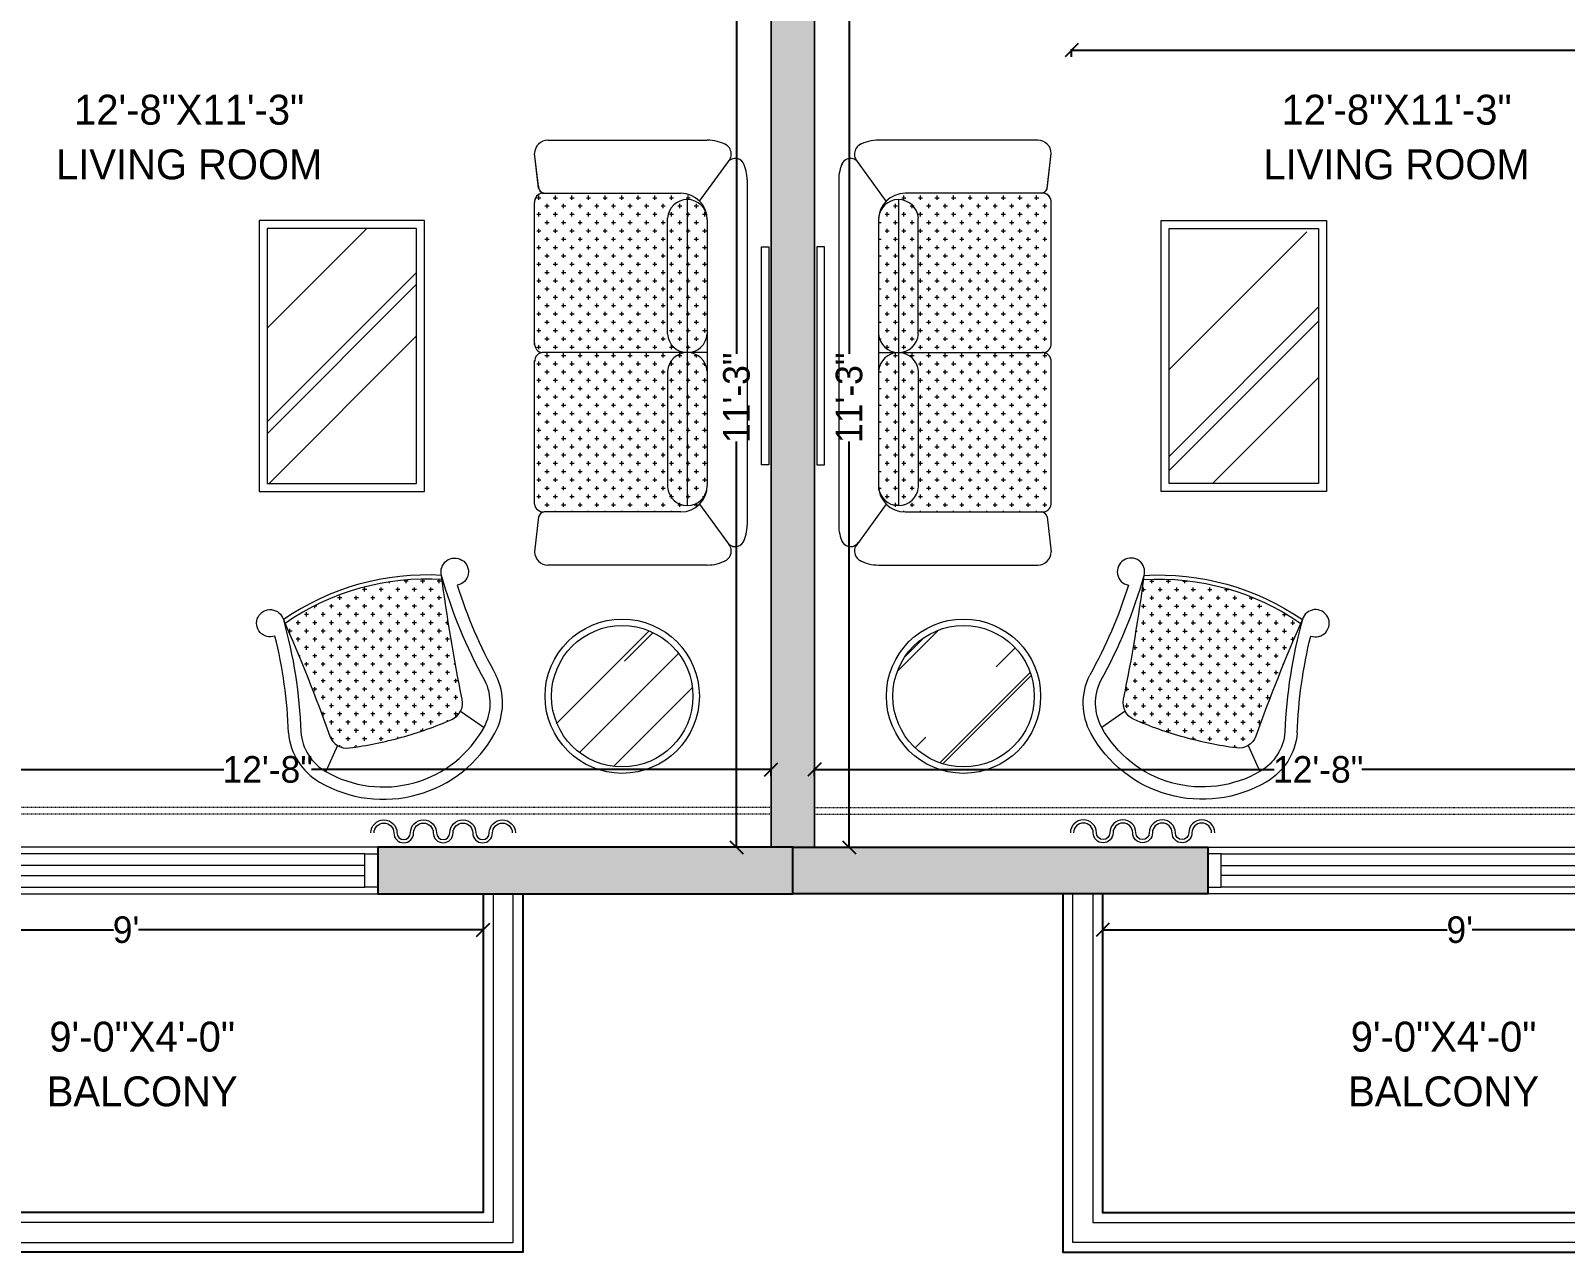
# Model space of a CAD drawing. Header units: inches. Extents: x 18646 to 39869, y 2287 to 7833.
# Drawn here: x 20716 to 20947.2, y 3786.6 to 3970.6 of the extents above; entities that cross this region are included whole.
import ezdxf

# ---------------------------------------------------------------- set-up
doc = ezdxf.new("R2010")
doc.units = ezdxf.units.IN
doc.header["$LTSCALE"] = 1.5
doc.header["$MEASUREMENT"] = 0
doc.header["$PDMODE"] = 3
doc.header["$PDSIZE"] = 4
doc.linetypes.add('HIDDEN', pattern=[0.375, 0.25, -0.125])
for name, color, linetype in [('A-WALL', 4, 'Continuous'), ('A-WALL-EXTR', 2, 'Continuous'), ('I-FNSH-DIMS', 7, 'Continuous'), ('I-FURN', 7, 'Continuous'), ('I-Furn Text', 7, 'Continuous'), ('I-GLAZ', 6, 'Continuous'), ('WALL', 4, 'Continuous')]:
    doc.layers.add(name, color=color, linetype=linetype)
doc.layers.add('I-DOOR', color=6, linetype='Continuous', lineweight=20)
doc.styles.add('1 by 8 new', font='GOTHIC.TTF', dxfattribs={"height": 4.5})
doc.styles.add('3 by 16', font='GOTHIC.TTF', dxfattribs={"height": 4})
doc.dimstyles.new('3 by 16', dxfattribs={"dimtxt": 4, "dimasz": 2, "dimexe": 0.18, "dimexo": 0.0625, "dimgap": 0.09, "dimtad": 0, "dimtoh": 1, "dimdec": 0, "dimzin": 0, "dimdsep": 46, "dimlunit": 4, "dimtxsty": '3 by 16', "dimblk": 'OBLIQUE', "dimcen": 0.09, "dimclrd": 256, "dimclrt": 256, "dimadec": 0, "dimazin": 0, "dimtfac": 1, "dimtdec": 0, "dimtofl": 0, "dimtmove": 0, "dimatfit": 3, "dimldrblk": 'OBLIQUE', "dimfxl": 1, "dimfxlon": 1, "dimtolj": 1, "dimtzin": 0, "dimlwd": -1, "dimarcsym": 0})
pattern_1 = [(45, (19789.74, 34202.116), (21.213203, 56.568542), [375, -50, 125, -25]), (45, (19804.412, 34234.467), (-41.18897, 5.83363), [75, -8.25, 150, -18.75]), (45, (19783.553, 34225.981), (80.079843, 103.76792), [200, -35, 100, -25])]
pattern_2 = [(0, (18068.503, 3489.2102), (1.25, 1.25), [0.625, -1.875]), (90, (18068.8155, 3488.8977), (-1.25, 1.25), [0.625, -1.875])]
pattern_3 = [(225, (16128.564, 36980.3), (-12.727922, -33.9411255), [225, -30, 75, -15]), (225, (16119.76, 36960.89), (24.713382, -3.500179), [45, -4.95, 90, -11.25]), (225, (16132.276, 36965.982), (-48.0479058, -62.260752), [120, -21, 60, -15])]

# ---------------------------------------------------------------- blocks, each defined once
blk = doc.blocks.new('_Oblique')
at = {"color": 0, "linetype": 'ByBlock', "lineweight": -2}
blk.add_line((-0.5, -0.5), (0.5, 0.5), dxfattribs=at)
blk = doc.blocks.new('*D47')
at = {"layer": 'Defpoints', "color": 0, "lineweight": 5, "transparency": 16777216}
for p in [(20827.6, 3859.33), (20675.85, 3855.63), (20827.6, 3855.63)]:
    blk.add_point(p, dxfattribs=at)
at = {"layer": 'I-FNSH-DIMS', "color": 0, "lineweight": -2, "transparency": 16777216}
for p, q in [((20675.85, 3858.33), (20675.85, 3859.51)), ((20827.6, 3858.33), (20827.6, 3859.51))]:
    blk.add_line(p, q, dxfattribs=at)
at = {"layer": 'I-FNSH-DIMS', "transparency": 16777216}
for p, q in [((20675.85, 3859.33), (20745.13, 3859.33)), ((20827.6, 3859.33), (20758.32, 3859.33))]:
    blk.add_line(p, q, dxfattribs=at)
at = {"layer": 'I-FNSH-DIMS', "transparency": 16777216, "xscale": 2, "yscale": 2, "zscale": 2, "rotation": 180}
blk.add_blockref('_Oblique', (20675.85, 3859.33), dxfattribs=at)
at = {"layer": 'I-FNSH-DIMS', "transparency": 16777216, "xscale": 2, "yscale": 2, "zscale": 2}
blk.add_blockref('_Oblique', (20827.6, 3859.33), dxfattribs=at)
at = {"layer": 'I-FNSH-DIMS', "lineweight": 5, "transparency": 16777216, "insert": (20751.73, 3859.33), "char_height": 4, "attachment_point": 5, "style": '3 by 16'}
blk.add_mtext('\\A1;12\'-8"', dxfattribs=at)
blk = doc.blocks.new('*D48')
at = {"layer": 'Defpoints', "color": 0, "lineweight": 5, "transparency": 16777216}
for p in [(20822.37, 3983.04), (20827.6, 3983.04), (20827.6, 3847.62)]:
    blk.add_point(p, dxfattribs=at)
at = {"layer": 'I-FNSH-DIMS', "color": 0, "lineweight": -2, "transparency": 16777216}
for p, q in [((20823.37, 3983.04), (20822.19, 3983.04)), ((20823.37, 3847.62), (20822.19, 3847.62))]:
    blk.add_line(p, q, dxfattribs=at)
at = {"layer": 'I-FNSH-DIMS', "transparency": 16777216}
for p, q in [((20822.37, 3983.04), (20822.37, 3921.93)), ((20822.37, 3847.62), (20822.37, 3908.74))]:
    blk.add_line(p, q, dxfattribs=at)
at = {"layer": 'I-FNSH-DIMS', "transparency": 16777216, "xscale": 2, "yscale": 2, "zscale": 2}
for p, rotation in [((20822.37, 3983.04), 90), ((20822.37, 3847.62), 270)]:
    blk.add_blockref('_Oblique', p, dxfattribs=dict(at, rotation=rotation))
at = {"layer": 'I-FNSH-DIMS', "lineweight": 5, "transparency": 16777216, "insert": (20822.37, 3915.33), "char_height": 4, "attachment_point": 5, "rotation": 90, "style": '3 by 16'}
blk.add_mtext('\\A1;11\'-3"', dxfattribs=at)
blk = doc.blocks.new('GDHHHJ')
at = {"layer": 'I-DOOR', "lineweight": 5}
h = blk.add_hatch(dxfattribs=at)
h.set_pattern_fill('CROSS', color=8, scale=5)
h.set_pattern_definition([(0, (-31775.115, -4860.0791), (1.25, 1.25), [0.625, -1.875]), (90, (-31774.8025, -4860.3916), (-1.25, 1.25), [0.625, -1.875])])
h.paths.add_polyline_path([(0.17, 10.79, 0.355559), (-1.61, 7.85, 0.033), (0, 0, 0.03652), (2.7, -7.59, 0.351603), (5.73, -9.14, -0.018537), (23.76, -6.12, 0.16826), (17.16, 17.54, -0.018537)])
at = {"layer": 'I-DOOR', "color": 8, "lineweight": 5}
blk.add_arc((-13.71, -3.82), 37.54, 356.4872, 34.6917, dxfattribs=at)
at = {"layer": 'I-FURN', "lineweight": 5}
for p, q in [((-1.24, 9.64), (-5.15, 11.41)), ((3.93, -8.89), (1.5, -12.43))]:
    blk.add_line(p, q, dxfattribs=at)
for points in [[(0.65, 17.02, 0.052088), (15.25, 19.06, -2.568097), (17.73, 17.8, -0.059207), (0.8, 15.17, 0.24532), (-5.15, 11.41, 0.421605), (1.5, -12.43, 0.24532), (8.54, -12.57, -0.059207), (24.38, -6.04, -2.568097), (22.91, -8.41, 0.052088), (9.37, -14.23)], [(17.73, 17.8, -0.019176), (0.17, 10.79, 0.355559), (-1.61, 7.85, 0.033), (0, 0, 0.036347), (2.68, -7.56, 0.355559), (5.73, -9.14, -0.019176), (24.38, -6.04)]]:
    blk.add_lwpolyline(points, format="xyb", dxfattribs=at)
for centre, radius, start, end in [((1.43, 7.59), 9.46, 94.7341, 149.8684), ((-13.71, -3.82), 38.16, 356.6648, 34.5141), ((9.8, 2.73), 19.14, 149.8684, 241.3105), ((5.15, -5.76), 9.46, 241.3105, 296.4448)]:
    blk.add_arc(centre, radius, start, end, dxfattribs=at)
blk = doc.blocks.new('*D53')
at = {"layer": 'Defpoints', "color": 0, "lineweight": 5, "transparency": 16777216}
for p in [(20834.1, 3859.33), (20834.1, 3855.63), (20985.85, 3855.63)]:
    blk.add_point(p, dxfattribs=at)
at = {"layer": 'I-FNSH-DIMS', "color": 0, "lineweight": -2, "transparency": 16777216}
for p, q in [((20834.1, 3858.33), (20834.1, 3859.51)), ((20985.85, 3858.33), (20985.85, 3859.51))]:
    blk.add_line(p, q, dxfattribs=at)
at = {"layer": 'I-FNSH-DIMS', "transparency": 16777216}
for p, q in [((20834.1, 3859.33), (20903.38, 3859.33)), ((20985.85, 3859.33), (20916.57, 3859.33))]:
    blk.add_line(p, q, dxfattribs=at)
at = {"layer": 'I-FNSH-DIMS', "transparency": 16777216, "xscale": 2, "yscale": 2, "zscale": 2, "rotation": 180}
blk.add_blockref('_Oblique', (20834.1, 3859.33), dxfattribs=at)
at = {"layer": 'I-FNSH-DIMS', "transparency": 16777216, "xscale": 2, "yscale": 2, "zscale": 2}
blk.add_blockref('_Oblique', (20985.85, 3859.33), dxfattribs=at)
at = {"layer": 'I-FNSH-DIMS', "lineweight": 5, "transparency": 16777216, "insert": (20909.98, 3859.33), "char_height": 4, "attachment_point": 5, "style": '3 by 16'}
blk.add_mtext('\\A1;12\'-8"', dxfattribs=at)
blk = doc.blocks.new('*D54')
at = {"layer": 'Defpoints', "color": 0, "lineweight": 5, "transparency": 16777216}
for p in [(20834.1, 3983.04), (20839.33, 3983.04), (20834.1, 3847.62)]:
    blk.add_point(p, dxfattribs=at)
at = {"layer": 'I-FNSH-DIMS', "color": 0, "lineweight": -2, "transparency": 16777216}
for p, q in [((20838.33, 3983.04), (20839.51, 3983.04)), ((20838.33, 3847.62), (20839.51, 3847.62))]:
    blk.add_line(p, q, dxfattribs=at)
at = {"layer": 'I-FNSH-DIMS', "transparency": 16777216}
for p, q in [((20839.33, 3983.04), (20839.33, 3921.93)), ((20839.33, 3847.62), (20839.33, 3908.74))]:
    blk.add_line(p, q, dxfattribs=at)
at = {"layer": 'I-FNSH-DIMS', "transparency": 16777216, "xscale": 2, "yscale": 2, "zscale": 2}
for p, rotation in [((20839.33, 3983.04), 90), ((20839.33, 3847.62), 270)]:
    blk.add_blockref('_Oblique', p, dxfattribs=dict(at, rotation=rotation))
at = {"layer": 'I-FNSH-DIMS', "lineweight": 5, "transparency": 16777216, "insert": (20839.33, 3915.33), "char_height": 4, "attachment_point": 5, "rotation": 90, "style": '3 by 16'}
blk.add_mtext('\\A1;11\'-3"', dxfattribs=at)
blk = doc.blocks.new('*D56')
at = {"layer": 'Defpoints', "color": 0, "lineweight": 5, "transparency": 16777216}
for p in [(20676.6, 3835.85), (20784.19, 3835.85), (20784.19, 3835.19)]:
    blk.add_point(p, dxfattribs=at)
at = {"layer": 'I-FNSH-DIMS', "color": 0, "lineweight": -2, "transparency": 16777216}
for p, q in [((20676.6, 3835.79), (20676.6, 3835.01)), ((20784.19, 3835.79), (20784.19, 3835.01))]:
    blk.add_line(p, q, dxfattribs=at)
at = {"layer": 'I-FNSH-DIMS', "transparency": 16777216}
for p, q in [((20676.6, 3835.19), (20728.52, 3835.19)), ((20784.19, 3835.19), (20732.27, 3835.19))]:
    blk.add_line(p, q, dxfattribs=at)
at = {"layer": 'I-FNSH-DIMS', "transparency": 16777216, "xscale": 2, "yscale": 2, "zscale": 2, "rotation": 180}
blk.add_blockref('_Oblique', (20676.6, 3835.19), dxfattribs=at)
at = {"layer": 'I-FNSH-DIMS', "transparency": 16777216, "xscale": 2, "yscale": 2, "zscale": 2}
blk.add_blockref('_Oblique', (20784.19, 3835.19), dxfattribs=at)
at = {"layer": 'I-FNSH-DIMS', "lineweight": 5, "transparency": 16777216, "insert": (20730.39, 3835.19), "char_height": 4, "attachment_point": 5, "style": '3 by 16'}
blk.add_mtext("\\A1;9'", dxfattribs=at)
blk = doc.blocks.new('*D58')
at = {"layer": 'Defpoints', "color": 0, "lineweight": 5, "transparency": 16777216}
for p in [(20877.52, 3835.85), (20985.1, 3835.85), (20877.52, 3835.19)]:
    blk.add_point(p, dxfattribs=at)
at = {"layer": 'I-FNSH-DIMS', "color": 0, "lineweight": -2, "transparency": 16777216}
for p, q in [((20877.52, 3835.79), (20877.52, 3835.01)), ((20985.1, 3835.79), (20985.1, 3835.01))]:
    blk.add_line(p, q, dxfattribs=at)
at = {"layer": 'I-FNSH-DIMS', "transparency": 16777216}
for p, q in [((20877.52, 3835.19), (20929.43, 3835.19)), ((20985.1, 3835.19), (20933.18, 3835.19))]:
    blk.add_line(p, q, dxfattribs=at)
at = {"layer": 'I-FNSH-DIMS', "transparency": 16777216, "xscale": 2, "yscale": 2, "zscale": 2, "rotation": 180}
blk.add_blockref('_Oblique', (20877.52, 3835.19), dxfattribs=at)
at = {"layer": 'I-FNSH-DIMS', "transparency": 16777216, "xscale": 2, "yscale": 2, "zscale": 2}
blk.add_blockref('_Oblique', (20985.1, 3835.19), dxfattribs=at)
at = {"layer": 'I-FNSH-DIMS', "lineweight": 5, "transparency": 16777216, "insert": (20931.31, 3835.19), "char_height": 4, "attachment_point": 5, "style": '3 by 16'}
blk.add_mtext("\\A1;9'", dxfattribs=at)
blk = doc.blocks.new('*D118')
at = {"layer": 'Defpoints', "color": 0, "lineweight": 5, "transparency": 16777216}
for p in [(21187.35, 3967.66), (20872.85, 3960.58), (21187.35, 3960.58)]:
    blk.add_point(p, dxfattribs=at)
at = {"layer": 'I-FNSH-DIMS', "color": 0, "lineweight": -2, "transparency": 16777216}
for p, q in [((20872.85, 3966.66), (20872.85, 3967.84)), ((21187.35, 3966.66), (21187.35, 3967.84))]:
    blk.add_line(p, q, dxfattribs=at)
at = {"layer": 'I-FNSH-DIMS', "transparency": 16777216}
for p, q in [((20872.85, 3967.66), (21023.19, 3967.66)), ((21187.35, 3967.66), (21037.01, 3967.66))]:
    blk.add_line(p, q, dxfattribs=at)
at = {"layer": 'I-FNSH-DIMS', "transparency": 16777216, "xscale": 2, "yscale": 2, "zscale": 2, "rotation": 180}
blk.add_blockref('_Oblique', (20872.85, 3967.66), dxfattribs=at)
at = {"layer": 'I-FNSH-DIMS', "transparency": 16777216, "xscale": 2, "yscale": 2, "zscale": 2}
blk.add_blockref('_Oblique', (21187.35, 3967.66), dxfattribs=at)
at = {"layer": 'I-FNSH-DIMS', "lineweight": 5, "transparency": 16777216, "insert": (21030.1, 3967.66), "char_height": 4, "attachment_point": 5, "style": '3 by 16'}
blk.add_mtext('\\A1;26\'-3"', dxfattribs=at)

msp = doc.modelspace()

# ---------------------------------------------------------------- hatches: boundary and pattern name
at = {"layer": 'A-WALL', "lineweight": 5, "transparency": 33554636}
h = msp.add_hatch(color=8, dxfattribs=at)
h.dxf.hatch_style = 1
h.paths.add_polyline_path([(20827.6, 3847.62), (20834.1, 3847.62), (20834.1, 4082.04), (20827.6, 4082.04)])
h = msp.add_hatch(color=8, dxfattribs=at)
h.dxf.hatch_style = 1
h.paths.add_polyline_path([(20834.1, 3847.62), (20827.6, 3847.62), (20827.6, 4082.04), (20834.1, 4082.04)])
h = msp.add_hatch(color=8, dxfattribs=at)
h.dxf.hatch_style = 1
h.paths.add_polyline_path([(20830.85, 3840.62), (20830.85, 3847.62), (20768.34, 3847.62), (20768.34, 3840.62)])
h = msp.add_hatch(color=8, dxfattribs=at)
h.dxf.hatch_style = 1
h.paths.add_polyline_path([(20830.85, 3840.62), (20830.85, 3847.62), (20893.36, 3847.62), (20893.36, 3840.62)])
at = {"layer": 'I-DOOR', "lineweight": 5, "transparency": 33554636}
h = msp.add_hatch(dxfattribs=at)
h.set_pattern_fill('CROSS', color=8, scale=5)
h.set_pattern_definition(pattern_2)
h.paths.add_polyline_path([(20811.95, 3901.9, 0.888741), (20817.92, 3901.61, -0.376275), (20813.95, 3898.13), (20793.36, 3898.13, -0.412553), (20791.95, 3899.32), (20791.95, 3920.94, -0.365744), (20793.15, 3922.13), (20814.95, 3922.13, 0.394163), (20811.95, 3919.33)])
h.paths.add_polyline_path([(20814.95, 3899.1, -0.394163), (20811.95, 3901.9), (20811.95, 3919.33, -0.394163), (20814.95, 3922.13)], flags=17)
h.paths.add_polyline_path([(20817.95, 3902.13, -0.032823), (20817.92, 3901.61, -0.36627), (20814.95, 3899.1), (20814.95, 3922.13, -0.394163), (20817.95, 3919.33)])
h.paths.add_polyline_path([(20817.95, 3924.93, -0.394163), (20814.95, 3922.13), (20814.95, 3945.16, -0.36627), (20817.92, 3942.65, -0.032823), (20817.95, 3942.13)])
h.paths.add_polyline_path([(20814.95, 3922.13, -0.394163), (20811.95, 3924.93), (20811.95, 3942.36, -0.394163), (20814.95, 3945.16)], flags=17)
h.paths.add_polyline_path([(20811.95, 3924.93, 0.394163), (20814.95, 3922.13), (20793.36, 3922.13, 0.040671), (20793.15, 3922.13, -0.365744), (20791.95, 3923.32), (20791.95, 3944.72, -0.415876), (20793.15, 3946.13), (20813.95, 3946.13, -0.376275), (20817.92, 3942.65, 0.888741), (20811.95, 3942.36)])
h = msp.add_hatch(dxfattribs=at)
h.set_pattern_fill('CROSS', color=8, scale=5)
h.set_pattern_definition(pattern_2)
h.paths.add_polyline_path([(20849.75, 3901.9, -0.888741), (20843.78, 3901.61, 0.376275), (20847.75, 3898.13), (20868.34, 3898.13, 0.412553), (20869.75, 3899.32), (20869.75, 3920.94, 0.365744), (20868.56, 3922.13), (20846.75, 3922.13, -0.394163), (20849.75, 3919.33)])
h.paths.add_polyline_path([(20846.75, 3899.1, 0.394163), (20849.75, 3901.9), (20849.75, 3919.33, 0.394163), (20846.75, 3922.13)], flags=17)
h.paths.add_polyline_path([(20843.75, 3902.13, 0.032823), (20843.78, 3901.61, 0.36627), (20846.75, 3899.1), (20846.75, 3922.13, 0.394163), (20843.75, 3919.33)])
h.paths.add_polyline_path([(20843.75, 3924.93, 0.394163), (20846.75, 3922.13), (20846.75, 3945.16, 0.36627), (20843.78, 3942.65, 0.032823), (20843.75, 3942.13)])
h.paths.add_polyline_path([(20846.75, 3922.13, 0.394163), (20849.75, 3924.93), (20849.75, 3942.36, 0.394163), (20846.75, 3945.16)], flags=17)
h.paths.add_polyline_path([(20849.75, 3924.93, -0.394163), (20846.75, 3922.13), (20868.34, 3922.13, -0.040671), (20868.56, 3922.13, 0.365744), (20869.75, 3923.32), (20869.75, 3944.72, 0.415876), (20868.56, 3946.13), (20847.75, 3946.13, 0.376275), (20843.78, 3942.65, -0.888741), (20849.75, 3942.36)])
at = {"layer": 'I-FURN', "lineweight": 5, "transparency": 33554636}
h = msp.add_hatch(dxfattribs=at)
h.set_pattern_fill('AR-RROOF', color=252, scale=25, angle=45, style=0)
h.set_pattern_definition(pattern_1)
h.paths.add_polyline_path([(20751.66, 3940.82), (20751.66, 3902.42), (20774.17, 3902.42), (20774.17, 3940.82)])
h = msp.add_hatch(dxfattribs=at)
h.set_pattern_fill('AR-RROOF', color=252, scale=25, angle=45, style=0)
h.set_pattern_definition(pattern_1)
h.paths.add_polyline_path([(20910.04, 3940.82), (20910.04, 3902.42), (20887.53, 3902.42), (20887.53, 3940.82)])
h = msp.add_hatch(dxfattribs=at)
h.set_pattern_fill('AR-RROOF', color=252, scale=15, angle=-135, style=0)
h.set_pattern_definition(pattern_3)
edge = h.paths.add_edge_path()
edge.add_arc((20805.14, 3870.38), 10.65, 0, 360)
h = msp.add_hatch(dxfattribs=at)
h.set_pattern_fill('AR-RROOF', color=252, scale=15, angle=-135, style=0)
h.set_pattern_definition(pattern_3)
edge = h.paths.add_edge_path()
edge.add_arc((20856.56, 3870.38), 10.65, 0, 360)

# ---------------------------------------------------------------- linework, layer by layer
at = {"layer": 'A-WALL', "lineweight": 5, "transparency": 33554636}
for points in [[(20827.6, 3847.62), (20834.1, 3847.62), (20834.1, 4082.04), (20827.6, 4082.04)], [(20834.1, 3847.62), (20827.6, 3847.62), (20827.6, 4082.04), (20834.1, 4082.04)], [(20672.1, 3840.62), (20672.1, 3788.12), (20788.69, 3788.12), (20788.69, 3840.62), (20785.69, 3840.62), (20785.69, 3791.12), (20675.1, 3791.12), (20675.1, 3840.62)], [(20989.6, 3840.62), (20989.6, 3788.12), (20873.02, 3788.12), (20873.02, 3840.62), (20876.02, 3840.62), (20876.02, 3791.12), (20986.6, 3791.12), (20986.6, 3840.62)]]:
    msp.add_lwpolyline(points, close=True, dxfattribs=at)
at = {"layer": 'A-WALL-EXTR', "color": 8, "linetype": 'HIDDEN', "lineweight": 5, "ltscale": 0.1, "transparency": 33554636}
for p, q in [((20827.6, 3853.62), (20675.85, 3853.62)), ((20827.6, 3852.62), (20675.85, 3852.62)), ((20834.1, 3853.62), (20985.85, 3853.62)), ((20834.1, 3852.62), (20985.85, 3852.62))]:
    msp.add_line(p, q, dxfattribs=at)
for points in [[(20790.21, 3840.62), (20790.21, 3786.62), (20670.63, 3786.62), (20670.63, 3840.62)], [(20871.54, 3840.62), (20871.54, 3786.62), (20991.13, 3786.62), (20991.13, 3840.62)]]:
    msp.add_lwpolyline(points, dxfattribs=at)
at = {"layer": 'I-FURN', "lineweight": 5, "transparency": 33554636}
for p, q in [((20793.95, 3954.13), (20817.95, 3954.13)), ((20867.75, 3954.13), (20843.75, 3954.13)), ((20792.54, 3946.88), (20791.95, 3952.13)), ((20792.51, 3947.18), (20791.95, 3952.13)), ((20816.78, 3944.96), (20821.4, 3951.28)), ((20844.92, 3944.96), (20840.31, 3951.28)), ((20869.16, 3946.88), (20869.75, 3952.13)), ((20869.19, 3947.18), (20869.75, 3952.13)), ((20823.95, 3948.13), (20823.95, 3896.13)), ((20823.95, 3948.13), (20823.95, 3896.13)), ((20837.75, 3948.13), (20837.75, 3896.13)), ((20837.75, 3948.13), (20837.75, 3896.13)), ((20791.95, 3923.32), (20791.95, 3944.72)), ((20793.15, 3946.13), (20813.95, 3946.13)), ((20814.95, 3945.16), (20814.95, 3899.1)), ((20846.75, 3945.16), (20846.75, 3899.1)), ((20868.56, 3946.13), (20847.75, 3946.13)), ((20869.75, 3923.32), (20869.75, 3944.72)), ((20811.95, 3924.93), (20811.95, 3942.36)), ((20817.95, 3942.13), (20817.95, 3902.13)), ((20843.75, 3942.13), (20843.75, 3902.13)), ((20849.75, 3924.93), (20849.75, 3942.36)), ((20817.95, 3922.13), (20793.15, 3922.13)), ((20843.75, 3922.13), (20868.56, 3922.13)), ((20791.95, 3899.32), (20791.95, 3920.94)), ((20811.95, 3919.33), (20811.95, 3901.9)), ((20849.75, 3919.33), (20849.75, 3901.9)), ((20869.75, 3899.32), (20869.75, 3920.94)), ((20813.95, 3898.13), (20793.36, 3898.13)), ((20816.78, 3899.3), (20821.4, 3892.98)), ((20844.92, 3899.3), (20840.31, 3892.98)), ((20847.75, 3898.13), (20868.34, 3898.13)), ((20792.54, 3897.38), (20791.95, 3892.13)), ((20869.16, 3897.38), (20869.75, 3892.13)), ((20817.95, 3890.13), (20793.95, 3890.13)), ((20843.75, 3890.13), (20867.75, 3890.13))]:
    msp.add_line(p, q, dxfattribs=at)
for points in [[(20750.46, 3942.02), (20750.46, 3901.22), (20775.37, 3901.22), (20775.37, 3942.02)], [(20911.24, 3942.02), (20911.24, 3901.22), (20886.33, 3901.22), (20886.33, 3942.02)]]:
    msp.add_lwpolyline(points, close=True, dxfattribs=at)
at = {"layer": 'I-FURN', "color": 252, "lineweight": 5, "transparency": 33554636}
for points in [[(20751.66, 3940.82), (20751.66, 3902.42), (20774.17, 3902.42), (20774.17, 3940.82)], [(20910.04, 3940.82), (20910.04, 3902.42), (20887.53, 3902.42), (20887.53, 3940.82)]]:
    msp.add_lwpolyline(points, close=True, dxfattribs=at)
at = {"layer": 'I-FURN', "lineweight": 5, "transparency": 33554636, "elevation": 0}
for points in [[(20826.11, 3905.24), (20826.11, 3938.06), (20827.25, 3938.06), (20827.25, 3905.24)], [(20835.59, 3905.24), (20835.59, 3938.06), (20834.45, 3938.06), (20834.45, 3905.24)]]:
    msp.add_lwpolyline(points, close=True, dxfattribs=at)
at = {"layer": 'I-FURN', "lineweight": 5, "transparency": 33554636}
for points in [[(20767.28, 3849.79, -1), (20771.21, 3849.79, 1), (20773.23, 3849.79, -1), (20777.16, 3849.79, 1), (20779.17, 3849.79, -1), (20783.1, 3849.79, 1), (20785.12, 3849.79, -1), (20789.05, 3849.79, -1)], [(20894.42, 3849.79, 1), (20890.49, 3849.79, -1), (20888.47, 3849.79, 1), (20884.54, 3849.79, -1), (20882.53, 3849.79, 1), (20878.6, 3849.79, -1), (20876.58, 3849.79, 1), (20872.65, 3849.79, 1)], [(20767.76, 3849.79, -1), (20770.73, 3849.79, 1), (20773.71, 3849.79, -1), (20776.68, 3849.79, 1), (20779.65, 3849.79, -1), (20782.62, 3849.79, 1), (20785.6, 3849.79, -1), (20788.57, 3849.79)], [(20893.94, 3849.79, 1), (20890.97, 3849.79, -1), (20887.99, 3849.79, 1), (20885.02, 3849.79, -1), (20882.05, 3849.79, 1), (20879.08, 3849.79, -1), (20876.1, 3849.79, 1), (20873.13, 3849.79)]]:
    msp.add_lwpolyline(points, format="xyb", dxfattribs=at)
for centre in [(20805.14, 3870.38), (20856.56, 3870.38)]:
    msp.add_circle(centre, 11.62, dxfattribs=at)
at = {"layer": 'I-FURN', "color": 252, "lineweight": 5, "transparency": 33554636}
for centre in [(20805.14, 3870.38), (20856.56, 3870.38)]:
    msp.add_circle(centre, 10.65, dxfattribs=at)
at = {"layer": 'I-FURN', "lineweight": 5, "transparency": 33554636}
for centre, radius, start, end in [((20793.95, 3952.13), 2, 90, 180), ((20793.95, 3952.13), 2, 90, 180), ((20817.95, 3948.13), 6, 61.3476, 90), ((20819.91, 3952.02), 1.66, 313.9801, 70.2974), ((20841.79, 3952.02), 1.66, 109.7026, 226.0199), ((20843.75, 3948.13), 6, 90, 118.6524), ((20867.75, 3952.13), 2, 0, 90), ((20867.75, 3952.13), 2, 0, 90), ((20822.18, 3949.94), 1.43, 12.213, 146.1098), ((20822.18, 3949.94), 1.43, 12.213, 146.1098), ((20822.18, 3949.94), 1.43, 12.213, 146.1098), ((20839.52, 3949.94), 1.43, 33.8902, 167.787), ((20839.52, 3949.94), 1.43, 33.8902, 167.787), ((20839.52, 3949.94), 1.43, 33.8902, 167.787), ((20817.95, 3948.13), 6, 0, 25.6936), ((20843.75, 3948.13), 6, 154.3064, 180), ((20793.53, 3947.14), 1.02, 177.964, 260.2174), ((20793.53, 3947.14), 1.02, 194.8628, 260.2174), ((20868.17, 3947.14), 1.02, 279.7826, 2.036), ((20868.17, 3947.14), 1.02, 279.7826, 345.1372), ((20793.25, 3944.83), 1.31, 85.342, 175.0169), ((20793.25, 3944.83), 1.31, 94.658, 184.9831), ((20814.95, 3942.16), 3.01, 3.9499, 176.0501), ((20813.95, 3942.13), 4, 0, 90), ((20847.75, 3942.13), 4, 90, 180), ((20846.75, 3942.16), 3.01, 3.9499, 176.0501), ((20868.45, 3944.83), 1.31, 4.9831, 94.658), ((20868.45, 3944.83), 1.31, 355.0169, 85.342), ((20793.25, 3923.43), 1.31, 175.0169, 265.342), ((20814.95, 3925.14), 3.01, 183.9499, 356.0501), ((20846.75, 3925.14), 3.01, 183.9499, 356.0501), ((20868.45, 3923.43), 1.31, 274.658, 4.9831), ((20793.25, 3920.83), 1.31, 85.342, 184.9831), ((20814.95, 3919.12), 3.01, 3.9499, 176.0501), ((20846.75, 3919.12), 3.01, 3.9499, 176.0501), ((20868.45, 3920.83), 1.31, 355.0169, 94.658), ((20814.95, 3902.11), 3.01, 183.9499, 356.0501), ((20813.95, 3902.13), 4, 270, 0), ((20847.75, 3902.13), 4, 180, 270), ((20846.75, 3902.11), 3.01, 183.9499, 356.0501), ((20793.25, 3899.43), 1.31, 184.9831, 274.658), ((20793.53, 3897.12), 1.02, 99.7826, 165.1372), ((20868.45, 3899.43), 1.31, 265.342, 355.0169), ((20868.17, 3897.12), 1.02, 14.8628, 80.2174), ((20817.95, 3896.13), 6, 334.3064, 0), ((20843.75, 3896.13), 6, 180, 205.6936), ((20819.91, 3892.25), 1.66, 289.7026, 46.0199), ((20822.18, 3894.33), 1.43, 213.8902, 347.787), ((20822.18, 3894.33), 1.43, 213.8902, 347.787), ((20822.18, 3894.33), 1.43, 213.8902, 347.787), ((20839.52, 3894.33), 1.43, 192.213, 326.1098), ((20839.52, 3894.33), 1.43, 192.213, 326.1098), ((20839.52, 3894.33), 1.43, 192.213, 326.1098), ((20841.79, 3892.25), 1.66, 133.9801, 250.2974), ((20793.95, 3892.13), 2, 180, 270), ((20867.75, 3892.13), 2, 270, 0), ((20817.95, 3896.13), 6, 270, 298.6524), ((20843.75, 3896.13), 6, 241.3476, 270)]:
    msp.add_arc(centre, radius, start, end, dxfattribs=at)
at = {"layer": 'I-GLAZ', "color": 6, "lineweight": 5, "ltscale": 0.05, "transparency": 33554636}
for points in [[(20768.34, 3840.62), (20768.34, 3847.62), (20696.34, 3847.62), (20696.34, 3840.62)], [(20893.36, 3840.62), (20893.36, 3847.62), (20965.36, 3847.62), (20965.36, 3840.62)], [(20698.34, 3846.62), (20698.34, 3841.62), (20766.34, 3841.62), (20766.34, 3846.62)], [(20766.34, 3844.87), (20698.34, 3844.87), (20698.34, 3843.37), (20766.34, 3843.37)], [(20768.34, 3846.62), (20768.34, 3841.62), (20766.34, 3841.62), (20766.34, 3846.62)], [(20893.36, 3846.62), (20893.36, 3841.62), (20895.36, 3841.62), (20895.36, 3846.62)], [(20963.36, 3846.62), (20963.36, 3841.62), (20895.36, 3841.62), (20895.36, 3846.62)], [(20895.36, 3844.87), (20963.36, 3844.87), (20963.36, 3843.37), (20895.36, 3843.37)]]:
    msp.add_lwpolyline(points, close=True, dxfattribs=at)
at = {"layer": 'WALL', "ltscale": 0.1, "transparency": 33554636}
for points in [[(20830.85, 3840.62), (20830.85, 3847.62), (20768.34, 3847.62), (20768.34, 3840.62)], [(20830.85, 3840.62), (20830.85, 3847.62), (20893.36, 3847.62), (20893.36, 3840.62)]]:
    msp.add_lwpolyline(points, close=True, dxfattribs=at)
for points in [[(20790.19, 3840.62), (20790.19, 3786.62), (20670.6, 3786.62), (20670.6, 3840.62)], [(20784.19, 3840.62), (20784.19, 3792.62), (20676.6, 3792.62), (20676.6, 3840.62)], [(20871.52, 3840.62), (20871.52, 3786.62), (20991.1, 3786.62), (20991.1, 3840.62)], [(20877.52, 3840.62), (20877.52, 3792.62), (20985.1, 3792.62), (20985.1, 3840.62)]]:
    msp.add_lwpolyline(points, dxfattribs=at)

# ---------------------------------------------------------------- block references
at = {"layer": 'I-FURN', "lineweight": 5, "transparency": 33554636, "rotation": 90.00000000000001}
msp.add_blockref('GDHHHJ', (20771.89, 3864.19), dxfattribs=at)
at = {"layer": 'I-FURN', "lineweight": 5, "transparency": 33554636, "xscale": -1, "rotation": 270}
msp.add_blockref('GDHHHJ', (20889.81, 3864.19), dxfattribs=at)

# ---------------------------------------------------------------- texts
at = {"layer": 'I-Furn Text', "lineweight": 5, "transparency": 33554636, "char_height": 4.5, "width": 50.4719, "attachment_point": 8, "style": '1 by 8 new'}
for s, insert in [('12\'-8"X11\'-3"', (20739.9, 3956.4)), ('12\'-8"X11\'-3"', (20921.8, 3956.4)), ('LIVING ROOM', (20739.9, 3948.16)), ('LIVING ROOM', (20921.8, 3948.16)), ('9\'-0"X4\'-0"', (20732.82, 3816.79)), ('9\'-0"X4\'-0"', (20928.88, 3816.79)), ('BALCONY', (20732.82, 3808.55)), ('BALCONY', (20928.88, 3808.55))]:
    msp.add_mtext(s, dxfattribs=dict(at, insert=insert))

# ---------------------------------------------------------------- dimensions: what is measured, and where the dimension line sits
at = {"layer": 'I-FNSH-DIMS', "lineweight": 5, "transparency": 33554636}
for base, p1, p2, angle, picture, middle in [((20822.37, 3983.04), (20827.6, 3847.62), (20827.6, 3983.04), 270, '*D48', (20822.37, 3915.33)), ((20839.33, 3983.04), (20834.1, 3847.62), (20834.1, 3983.04), 270, '*D54', (20839.33, 3915.33)), ((20834.1, 3859.33), (20985.85, 3855.63), (20834.1, 3855.63), 180, '*D53', (20909.98, 3859.33)), ((20784.19, 3835.19), (20676.6, 3835.85), (20784.19, 3835.85), 180, '*D56', (20730.39, 3835.19))]:
    dim = msp.add_linear_dim(base=base, p1=p1, p2=p2, angle=angle, dimstyle='3 by 16', dxfattribs=at)
    dim.commit()
    dim.dimension.update_dxf_attribs({"geometry": picture, "text_midpoint": middle})
for base, p1, p2, picture, middle in [((21187.35021602, 3967.65702725), (20872.85021602, 3960.58029747), (21187.35021602, 3960.58029747), '*D118', (21030.10021602, 3967.65702725)), ((20827.6, 3859.33), (20675.85, 3855.63), (20827.6, 3855.63), '*D47', (20751.73, 3859.33)), ((20877.52, 3835.19), (20985.1, 3835.85), (20877.52, 3835.85), '*D58', (20931.31, 3835.19))]:
    dim = msp.add_linear_dim(base=base, p1=p1, p2=p2, dimstyle='3 by 16', dxfattribs=at)
    dim.commit()
    dim.dimension.update_dxf_attribs({"geometry": picture, "text_midpoint": middle})

doc.saveas('drawing.dxf')
